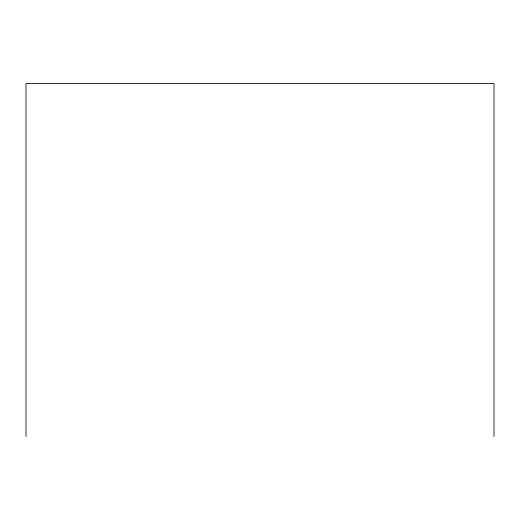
<?xml version="1.0" encoding="UTF-8"?>
<svg xmlns="http://www.w3.org/2000/svg" width="520" height="520" viewBox="0 0 520 520"><rect width="100%" height="100%" fill="white"/><g stroke="black" fill="none" stroke-linecap="round" stroke-linejoin="round"><path stroke-width="0.78" d="M494 436.429L494 83.57L26 83.57L26 436.429"/></g></svg>
